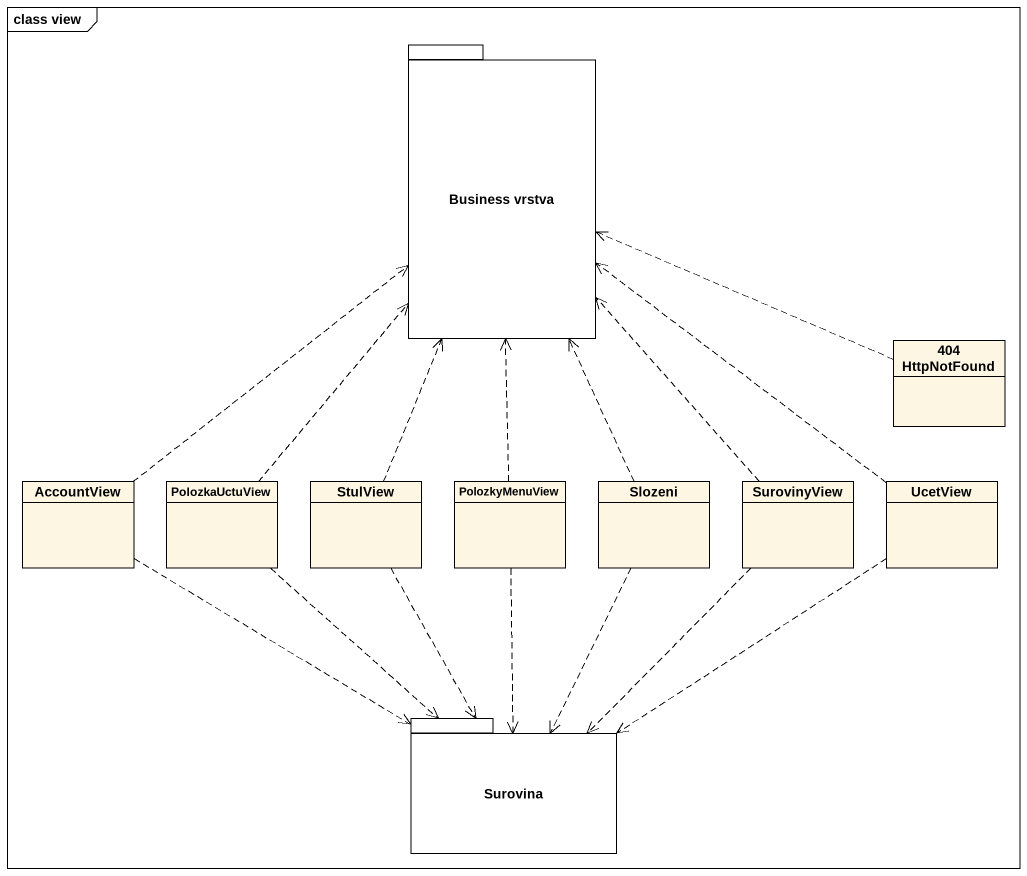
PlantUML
@startuml
mainframe class view
hide circle
hide empty members
package "Business vrstva" as Business_vrstva {
}
class "404 HttpNotFound" as c404_HttpNotFound
class AccountView
class PolozkaUctuView
class StulView
class PolozkyMenuView
class Slozeni
class SurovinyView
class UcetView
package Surovina {
}
c404_HttpNotFound .left.> Business_vrstva
AccountView .up.> Business_vrstva
AccountView .right.> Surovina
PolozkaUctuView .up.> Business_vrstva
PolozkaUctuView ..> Surovina
StulView .up.> Business_vrstva
StulView ..> Surovina
PolozkyMenuView .up.> Business_vrstva
PolozkyMenuView ..> Surovina
Slozeni .up.> Business_vrstva
Slozeni ..> Surovina
SurovinyView .up.> Business_vrstva
SurovinyView ..> Surovina
UcetView .up.> Business_vrstva
UcetView ..> Surovina
@enduml
